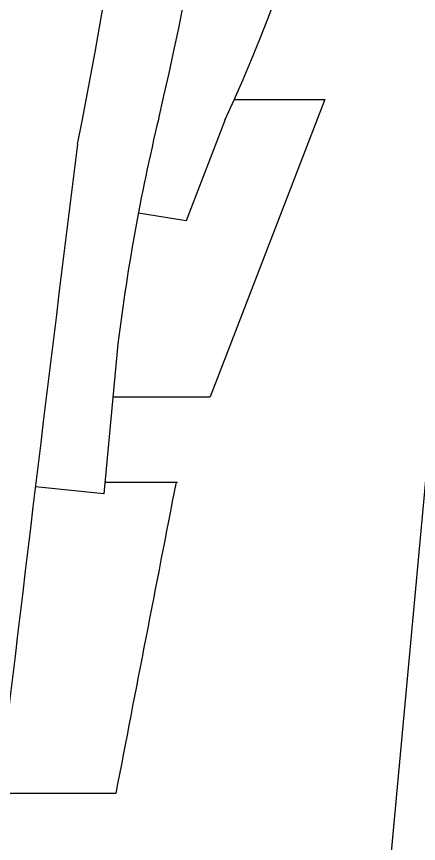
# Model space of a CAD drawing. Extents: x -30 to 1202, y 231 to 898.
# Drawn here: x 421.65 to 431.08, y 374.58 to 393.97 of the extents above; entities that cross this region are included whole.
import ezdxf

# ---------------------------------------------------------------- set-up
doc = ezdxf.new("R2010")
doc.units = 0
doc.header["$LTSCALE"] = 0.04
for name, color, linetype in [('0.2', 2, 'CONTINUOUS'), ('PISO', 1, 'CONTINUOUS'), ('PISOS', 1, 'CONTINUOUS')]:
    doc.layers.add(name, color=color, linetype=linetype)

msp = doc.modelspace()

# ---------------------------------------------------------------- linework, layer by layer
at = {"layer": '0.2'}
for p, q in [((426.543, 391.554), (425.63, 389.18)), ((425.63, 389.18), (424.51, 389.359)), ((424.011, 386.125), (423.698, 382.775)), ((423.698, 382.775), (422.096, 382.942))]:
    msp.add_line(p, q, dxfattribs=at)
for centre, radius, start, end in [((342.741, 407.616), 82.044, 348.30241, 12.76482), ((359.402, 407.223), 67.424, 346.58789, 15.94289), ((394.443, 406.557), 35.433, 334.9491, 27.3285), ((470.97, 380.545), 47.289, 166.5015, 173.2235), ((2989.515, 72.61), 2586.107, 172.928469, 173.28596), ((2989.515, 72.61), 2586.107, 172.928469, 173.28596)]:
    msp.add_arc(centre, radius, start, end, dxfattribs=at)
at = {"layer": 'PISO'}
for p, q in [((428.88, 392.028), (426.198, 385.053)), ((426.76, 392.028), (428.88, 392.028)), ((423.911, 385.053), (426.198, 385.053)), ((423.724, 383.053), (425.429, 383.053)), ((423.981, 375.746), (421.236, 375.746))]:
    msp.add_line(p, q, dxfattribs=at)
msp.add_arc((2963.713, -111.806), 2586.107, 168.968247, 169.13313, dxfattribs=at)
at = {"layer": 'PISOS'}
msp.add_line((435.313, 427.382), (429.721, 366.542), dxfattribs=at)

doc.saveas('drawing.dxf')
